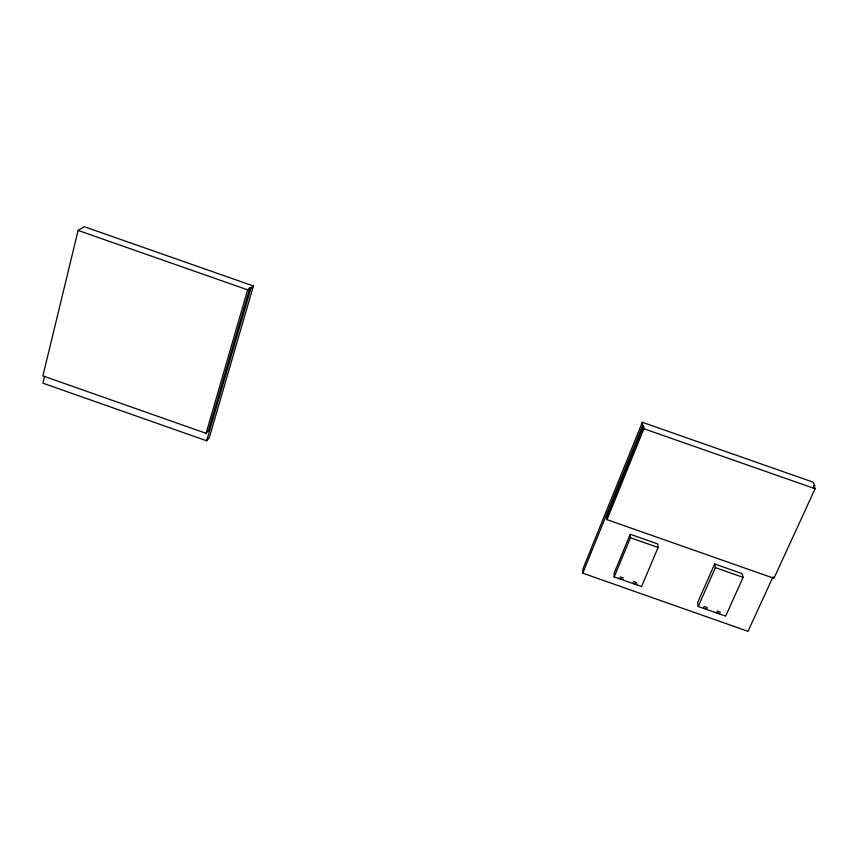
<?xml version="1.0" encoding="UTF-8"?>
<svg xmlns="http://www.w3.org/2000/svg" width="858" height="858" viewBox="0 0 858 858"><rect width="100%" height="100%" fill="white"/><g stroke="black" fill="none" stroke-linecap="round" stroke-linejoin="round"><path stroke-width="1.29" d="M773.047 576.769L748.004 631.327L582.775 573.176L582.882 569.036L642.331 422.286L813.202 482.175L814.778 485.853L813.663 488.277M78.11 230.416L42.9 375.901L206.102 433.333L208.494 430.544L249.86 287.859L250.911 288.224L253.4 285.982L84.17 226.673L78.11 230.416L247.64 289.843L249.86 287.859M44.519 376.683L42.943 383.183L206.639 440.787L209.331 437.58L253.4 285.982M206.102 433.333L247.64 289.843M206.639 440.787L250.911 288.224M582.775 573.176L642.653 425.525L642.331 422.286M642.653 425.525L643.597 425.858L606.906 516.269L606.971 519.637L773.948 578.313L815.1 488.738L813.716 485.478L814.778 485.853M606.971 519.637L643.897 428.732L643.597 425.858M630.244 534.277L614.092 573.251L614.199 576.93L641.559 586.561L658.107 547.479L657.732 543.94L630.244 534.277L630.448 537.751L614.199 576.93M714.671 563.953L697.608 602.638L698.23 606.499L725.621 616.141L743.103 577.359L742.202 573.637L714.671 563.953L715.4 567.621L698.23 606.499M643.897 428.732L815.1 488.738M630.448 537.751L658.107 547.479M715.4 567.621L743.103 577.359M719.765 613.534A3.689 1.319 24.6 0 1 716.323 612.247M720.43 612.044A3.689 1.319 24.6 0 1 717.309 610.95M707.324 608.901A3.679 1.33 24.4 0 1 703.421 607.786M707.196 607.389A3.689 1.319 24.4 0 1 704.075 606.295M637.065 584.062A3.647 1.341 23.3 0 1 632.893 582.968M636.647 582.561A3.647 1.33 23.3 0 1 633.526 581.467M622.811 579.418A3.636 1.341 23.1 0 1 619.101 577.949M623.434 577.917A3.636 1.341 23.1 0 1 620.313 576.823"/></g></svg>
